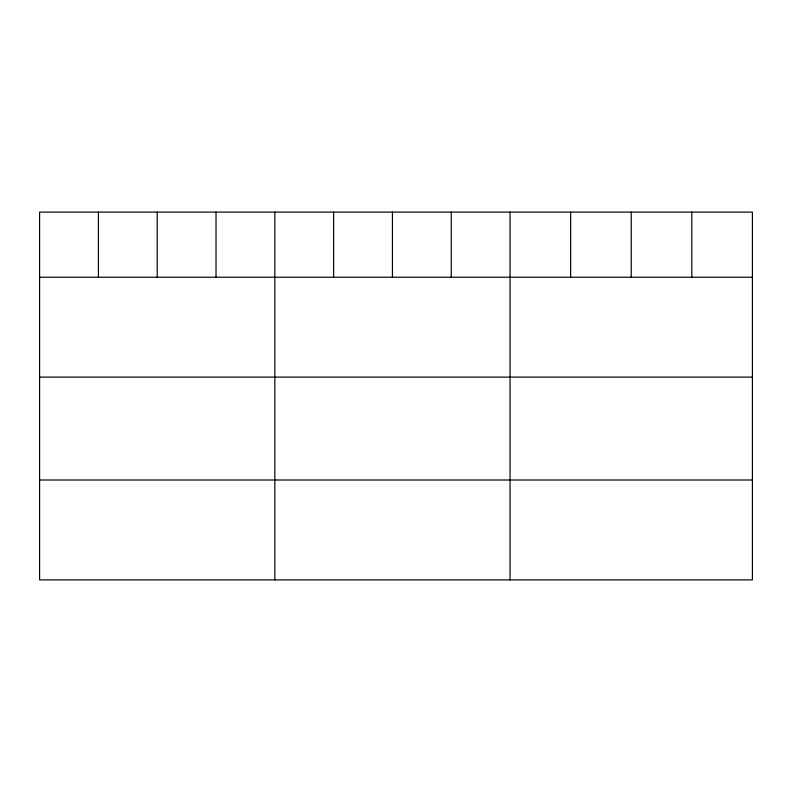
<?xml version="1.0" encoding="UTF-8"?>
<svg xmlns="http://www.w3.org/2000/svg" width="792" height="792" viewBox="0 0 792 792"><rect width="100%" height="100%" fill="white"/><g stroke="black" fill="none" stroke-linecap="round" stroke-linejoin="round"><path stroke-width="1.19" d="M752.4 277.23L752.4 579.893L39.6 579.893L39.6 212.107L752.4 212.107L752.4 277.23L39.6 277.23M39.6 377.111L752.4 377.111M39.6 480.011L752.4 480.011M691.812 212.107L691.812 277.23M631.224 212.107L631.224 277.23M570.636 212.107L570.636 277.23M510.048 212.107L510.048 579.893M451.242 212.107L451.242 277.23M392.436 212.107L392.436 277.23M333.63 212.107L333.63 277.23M274.824 212.107L274.824 579.893M216.018 212.107L216.018 277.23M157.212 212.107L157.212 277.23M98.406 212.107L98.406 277.23"/></g></svg>
